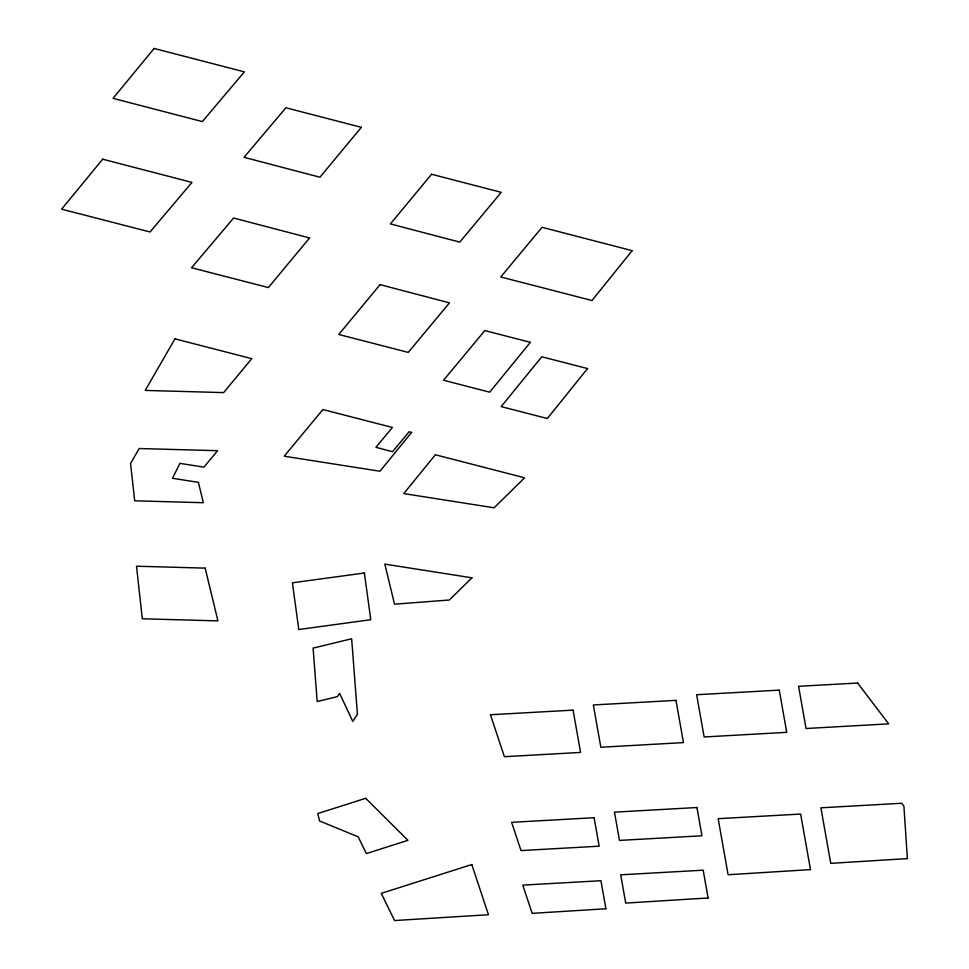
<?xml version="1.0" encoding="UTF-8"?>
<svg xmlns="http://www.w3.org/2000/svg" width="969" height="969" viewBox="0 0 969 969"><rect width="100%" height="100%" fill="white"/><g stroke="black" fill="none" stroke-linecap="round" stroke-linejoin="round"><path stroke-width="1.45" d="M179.931 463.376L172.518 478.286L198.403 482.356L203.333 502.717L134.691 500.803L130.561 463.473L139.173 448.526L217.577 450.706L203.938 467.143L179.931 463.376M174.941 338.847L145.229 390.422L223.621 392.602L251.77 358.663L174.941 338.847M357.44 714.286L352.764 721.433L339.634 693.392L337.454 696.614L317.19 701.52L313.096 648.116L351.65 638.777L357.44 714.286M632.139 250.668L591.986 300.511L500.767 276.977L542.059 227.303L632.139 250.668M587.541 368.571L547.315 418.511L501.167 406.605L541.804 356.774L587.541 368.571M411.583 432.428L379.945 471.237L284.22 456.205L322.907 409.548L392.397 427.474L375.899 447.315L392.53 451.699L409.088 431.786L411.583 432.428M435.384 454.776L403.746 493.584L494.129 507.792L524.604 477.79L435.384 454.776M530.334 342.323L489.696 392.166L443.536 380.26L484.839 330.586L530.334 342.323M154.095 48.45L113.07 98.353L202.339 121.573L244.382 71.863L154.095 48.45M102.69 159.195L61.616 209.171L150.05 231.979L191.959 182.414L102.69 159.195M361.34 127.327L319.952 177.23L244.031 157.305L285.916 107.777L361.34 127.327M309.535 237.95L268.389 287.563L191.559 267.747L233.614 218.025L309.535 237.95M431.58 174.263L390.41 223.912L459.791 242.129L501.215 192.322L431.58 174.263M380.078 284.644L338.762 334.475L408.264 352.401L449.459 302.861L380.078 284.644M471.927 577.803L449.374 599.993L394.54 604.196L384.826 564.115L471.927 577.803M365.713 798.311L317.771 813.548L319.564 820.973L358.179 836.841L366.367 853.568L407.961 840.329L365.713 798.311M471.794 864.542L381.265 893.357L394.577 920.55L488.461 914.724L471.794 864.542M364.392 572.994L292.42 582.805L298.779 629.523L370.764 619.712L364.392 572.994M907.384 858.607L830.748 863.355L820.9 807.807L901.691 803.265L903.907 806.184L907.384 858.607M810.496 869.617L728.094 874.741L718.162 818.684L800.636 814.057L810.496 869.617M708.097 897.972L625.708 903.084L620.693 874.813L703.179 870.186L708.097 897.972M605.904 908.765L532.151 913.355L522.775 885.109L600.937 880.724L605.904 908.765M857.601 683.036L798.577 686.306L806.063 728.506L888.682 723.867L857.601 683.036M779.258 690.134L696.638 694.725L704.124 736.973L786.743 732.334L779.258 690.134M675.974 700.369L593.343 704.96L600.841 747.244L683.46 742.605L675.974 700.369M573.079 710.144L490.447 714.734L504.377 756.704L580.564 752.428L573.079 710.144M696.941 807.516L614.467 812.143L619.482 840.414L701.956 835.775L696.941 807.516M594.106 817.703L511.632 822.33L521.007 850.576L599.157 846.191L594.106 817.703M205.149 568.125L136.508 566.211L142.31 618.779L217.928 620.887L205.149 568.125"/></g></svg>
